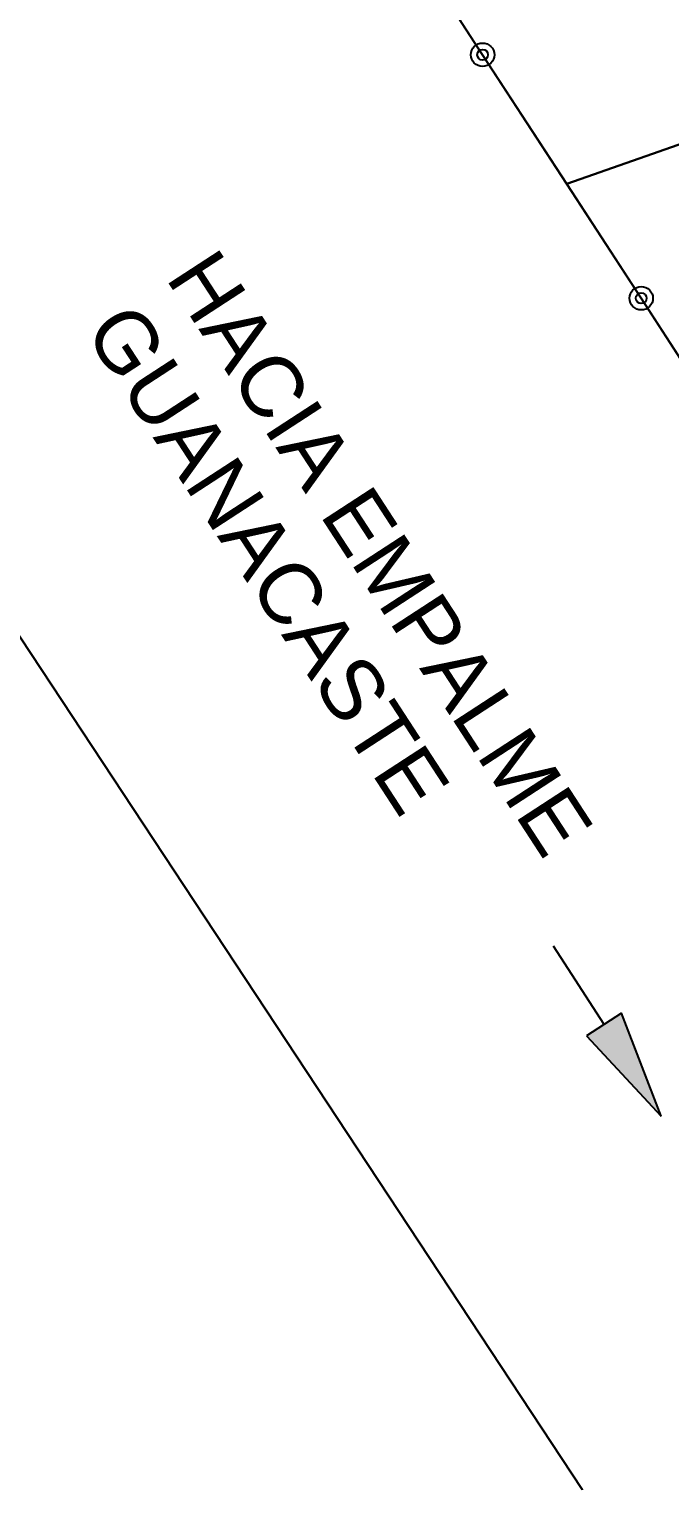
# Model space of a CAD drawing. Header units: metres. Extents: x 604533 to 608048, y 1310709 to 1311860.
# Drawn here: x 604623.6 to 604652.6, y 1311004.9 to 1311071.2 of the extents above; entities that cross this region are included whole.
import ezdxf

# ---------------------------------------------------------------- set-up
doc = ezdxf.new("R2010")
doc.units = ezdxf.units.M
doc.header["$LTSCALE"] = 0.0254
doc.header["$MEASUREMENT"] = 0
for name, color, linetype in [('CERCO', 6, 'Continuous'), ('CIRCULO', 1, 'Continuous'), ('TEXTO 2', 7, 'Continuous')]:
    doc.layers.add(name, color=color, linetype=linetype)
doc.styles.add('PUNTOS PI', font='arial.ttf', dxfattribs={"height": 8e-05})

msp = doc.modelspace()

# ---------------------------------------------------------------- hatches: boundary and pattern name
h = msp.add_hatch(color=256)
h.dxf.hatch_style = 1
h.paths.add_polyline_path([(604650.457, 1311026.555), (604648.865, 1311025.525), (604652.251, 1311021.883)])

# ---------------------------------------------------------------- linework, layer by layer
for p, q in [((604649.661, 1311026.04, 100), (604647.367, 1311029.587, 100)), ((604650.457, 1311026.555, 100), (604648.865, 1311025.525, 100)), ((604652.251, 1311021.883, 100), (604650.457, 1311026.555, 100)), ((604648.865, 1311025.525, 100), (604652.251, 1311021.883, 100))]:
    msp.add_line(p, q)
at = {"elevation": 100}
msp.add_lwpolyline([(604679.851, 1311015.452), (604673.09, 1311025.03), (604657.946, 1311048.798), (604651.347, 1311058.97), (604644.153, 1311070.012), (604629.846, 1311092.067), (604626.467, 1311100.036), (604630.094, 1311101.927), (604640.034, 1311104.542), (604658.025, 1311107.867), (604680.837, 1311112.484), (604709.772, 1311117.548), (604740.498, 1311123.233), (604747.449, 1311099.244), (604759.642, 1311058.879), (604764.357, 1311043.676), (604729.697, 1311032.135), (604722.407, 1311029.775), (604706.496, 1311024.399)], close=True, dxfattribs=at)
msp.add_lwpolyline([(604679.851, 1311015.452), (604673.09, 1311025.03), (604657.946, 1311048.798), (604651.347, 1311058.97), (604644.153, 1311070.012), (604629.846, 1311092.067), (604626.467, 1311100.036), (604630.094, 1311101.927), (604640.034, 1311104.542), (604658.025, 1311107.867), (604680.837, 1311112.484), (604709.772, 1311117.548), (604740.498, 1311123.233), (604747.449, 1311099.244), (604759.642, 1311058.879), (604764.357, 1311043.676), (604729.697, 1311032.135), (604722.407, 1311029.775), (604706.496, 1311024.399)], close=True, dxfattribs=at)
for points in [[(604664.215, 1311079.735), (604667.301, 1311070.93), (604647.97, 1311064.154), (604644.153, 1311070.012), (604642.731, 1311072.204), (604664.215, 1311079.735)], [(604670.745, 1311061.102), (604653.814, 1311055.168), (604651.347, 1311058.97), (604647.97, 1311064.154), (604667.301, 1311070.93), (604670.745, 1311061.102)]]:
    msp.add_lwpolyline(points, dxfattribs=at)
at = {"layer": 'CERCO', "elevation": 100}
msp.add_lwpolyline([(604648.683, 1311004.937), (604648.683, 1311004.937), (604621.822, 1311045.648), (604611.392, 1311062.113), (604592.688, 1311091.758)], dxfattribs=at)
at = {"layer": 'CIRCULO'}
for centre, radius in [((604644.153, 1311070.012, 100), 0.532), ((604644.153, 1311070.012, 100), 0.243), ((604651.347, 1311058.97, 100), 0.532), ((604651.347, 1311058.97, 100), 0.243)]:
    msp.add_circle(centre, radius, dxfattribs=at)

# ---------------------------------------------------------------- texts
at = {"layer": 'TEXTO 2', "style": 'PUNTOS PI'}
for s, p in [('HACIA EMPALME', (604629.739, 1311059.906, 100)), ('GUANACASTE', (604626.037, 1311057.496, 100))]:
    msp.add_text(s, height=2.75, rotation=303.05536, dxfattribs=at).set_placement(p)

doc.saveas('drawing.dxf')
